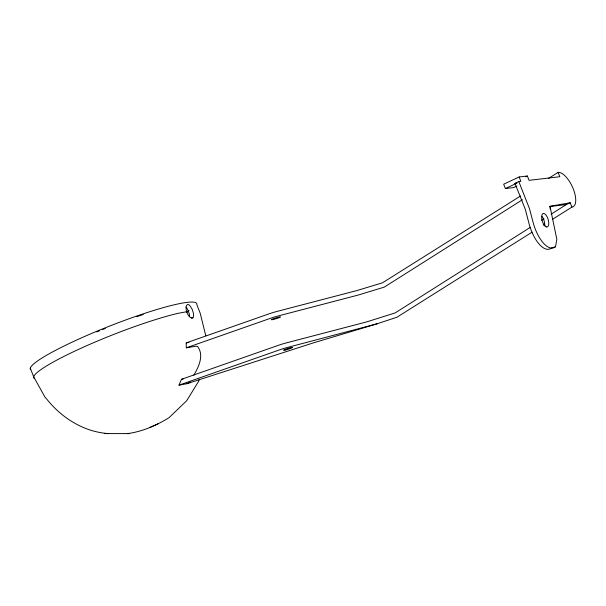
<?xml version="1.0" encoding="UTF-8"?>
<svg xmlns="http://www.w3.org/2000/svg" width="606" height="606" viewBox="0 0 606 606"><rect width="100%" height="100%" fill="white"/><g stroke="black" fill="none" stroke-linecap="round" stroke-linejoin="round"><path stroke-width="0.91" d="M551.437 247.99L555.505 246.771L556.846 239.347L549.99 206.275L570.193 202.752L571.92 207.093L552.748 219.16M530.333 227.348L395.15 312.916L366.319 321.998L285.388 343.14A9.416 0.811 -17 0 0 278.51 345.276L181.489 379.295L178.99 385.143L186.762 383.734L313.582 342.814L376.94 323.846L396.96 317.211L531.977 232.234M199.344 379.182L198.821 380.954L186.746 400.664L168.983 417.731C156.378 425.503 142.092 431.714 127.351 433.616M193.814 375.205C198.677 366.925 204.283 355.419 197.654 346.556L196.238 346.185L186.3 347.821L186.201 342.89L268.943 313.878A9.416 0.811 -17 0 1 275.813 311.742L356.745 290.6L382.454 282.828L520.577 195.973M190.072 382.447L190.701 382.007M522.425 199.745L384.272 287.123L358.116 295.084L277.177 316.226A9.416 0.811 -17 0 0 270.306 318.362L186.3 347.821M541.529 220.258L543.93 218.736M551.127 214.183L566.33 204.563L570.193 202.752M548.521 178.406L558.103 172.384A18.831 7.916 64.9 0 1 573.215 188.769A18.831 7.916 64.9 0 1 571.92 207.093M543.165 225.19L544.756 224.19M558.103 172.384L559.83 176.717L529.076 180.346L527.349 176.005L519.145 176.967L503.669 184.209L505.396 188.549L513.6 187.58L516.918 186.027M525.72 176.763L527.349 176.005M550.763 248.49A28.224 12.234 73.3 0 1 529.015 223.516L525.319 209.396L514.948 183.36L518.819 181.55L520.872 181.308L519.145 176.967M505.396 188.549L517.001 183.118M149.477 427.616L158.461 423.609M191.435 318.195L192.928 317.627A6.961 2.182 74 0 0 193.291 312.764L192.155 309.295L190.405 306.378A7.151 2.144 66.3 0 0 188.019 304.477A7.151 3.825 64 0 0 186.057 306.886L186.216 309.999L187.345 313.461A6.961 3.803 72.8 0 0 191.337 317.817L193.026 318.006M186.762 383.734L189.239 382.765M178.99 385.143L279.881 349.76A9.416 0.811 -17 0 1 286.752 347.632L376.94 323.846M181.489 379.295L183.406 378.879M186.784 311.704L177.997 313.34A89.438 11.052 -21.5 0 0 82.886 347.397A89.438 11.052 -21.5 0 0 34.012 378.25M186.201 342.89L188.974 342.435M549.551 206.548L566.33 204.563M514.948 183.36L516.32 183.201M30.3 368.19L33.701 376.818L44.958 397.112L46.927 399.324C61.948 418.14 84.022 431.904 108.307 433.578M104.52 433.585L129.313 433.616M518.819 181.55L529.485 208.676L533.083 222.304A28.224 12.234 73.3 0 0 555.505 246.771M205.79 335.716L200.207 313.257L196.806 304.629A89.438 11.052 -21.5 0 0 111.171 325.467A89.438 11.052 -21.5 0 0 30.611 369.622M549.99 206.275L550.218 209.055M542.052 216.357A7.067 3.06 73.3 0 1 544.597 226M188.989 310.53A84.726 10.476 -21.5 0 1 186.686 312.34M96.786 331.914A84.726 10.476 -21.5 0 1 99.301 330.868M102.709 329.475A84.726 10.476 -21.5 0 1 105.285 328.429M136.782 316.68A84.726 10.476 -21.5 0 1 143.251 314.506M186.103 307.083A7.03 2.106 66.3 0 1 188.595 311.689L189.413 314.559A6.961 2.182 74 0 1 189.617 316.211M546.157 226.902L543.453 223.955A7.067 3.06 73.3 0 1 542.673 213.736A7.067 3.06 73.3 0 1 548.286 219.849A7.067 3.06 73.3 0 1 546.157 226.894M285.532 349.965A4.719 0.409 -17 0 0 292.486 347.526A4.719 0.409 -17 0 0 285.911 349.117A4.719 0.409 -17 0 0 285.532 349.965M273.503 319.43A4.719 0.409 -17 0 0 280.457 316.991A4.719 0.409 -17 0 0 273.882 318.574A4.719 0.409 -17 0 0 273.503 319.43"/></g></svg>
